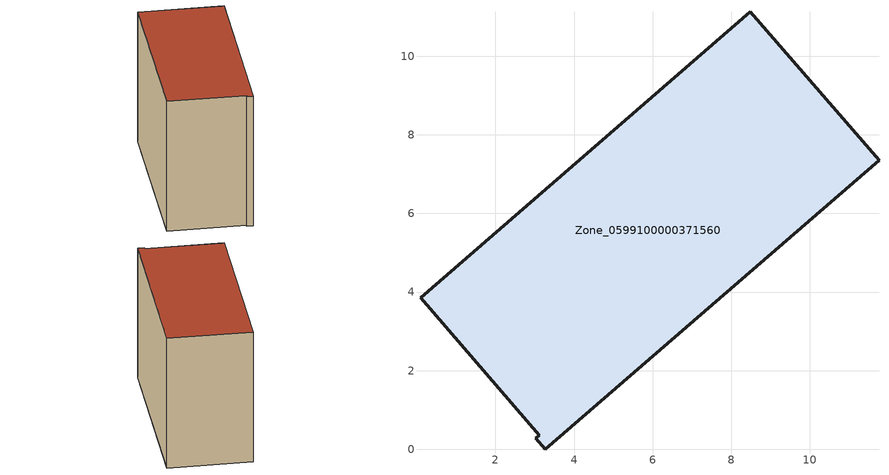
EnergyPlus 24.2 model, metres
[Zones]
Zone_0599100000371560
 floor ground (C_G): 3.27,0 3.02,0.29 3.12,0.36 0.1,3.86 8.48,11.13 11.76,7.35 z1.94
 wall outside (C_F): 11.76,7.35 8.48,11.13 0.1,3.86 3.12,0.36 3.02,0.29 3.27,0 11.76,7.35 z1.94:10.3
 roof outside (C_R): 3.02,0.29 3.27,0 11.76,7.35 8.48,11.13 0.1,3.86 3.12,0.36 z10.3
[BUILDING]
Pand.0599100000371560: North Axis=0; Terrain=City; Loads Convergence Tolerance Value=0.04; Temperature Convergence Tolerance Value=0.4; Solar Distribution=FullExterior; Maximum Number of Warmup Days=25; Minimum Number of Warmup Days=1
[Site:Location]
Rotterdam.The.Hague.AP_ZH_NLD Design_Conditions: Latitude=51.96; Longitude=4.45; Time Zone=1; Elevation=-4.5
[SITE:GROUNDTEMPERATURE:BUILDINGSURFACE]
18, 18, 18, 18, 18, 18, 18, 18, 18, 18, 18, 18
[MATERIAL] Thermal Absorptance=0.9; Solar Absorptance=0.7; Visible Absorptance=0.7
Name | Roughness | Thickness | Conductivity | Density | Specific Heat
G.TI.1992-2005 | MediumSmooth | 0.15 | 0.06 | 540 | 1210
F.TI.1992-2005 | Rough | 0.3 | 0.12 | 1920 | 840
R.TI.1992-2005 | MediumRough | 0.2 | 0.08 | 1500 | 1000
[CONSTRUCTION]
C_G: G.TI.1992-2005
C_F: F.TI.1992-2005
C_R: R.TI.1992-2005
[ZONE]
Zone_0599100000371560: Type=1; Multiplier=1; Ceiling Height=Autocalculate; Volume=Autocalculate; Floor Area=autocalculate; Part of Total Floor Area=Yes
[ZONEINFILTRATION:DESIGNFLOWRATE]
Infil_Zone_0599100000371560: Zone or ZoneList or Space or SpaceList=Zone_0599100000371560; Schedule=AlwaysOn; Design Flow Rate Calculation Method=Flow/Area; Flow Rate per Floor Area=0.0015; Constant Term Coefficient=1; Temperature Term Coefficient=0; Velocity Term Coefficient=0; Velocity Squared Term Coefficient=0
[HVACTEMPLATE:ZONE:IDEALLOADSAIRSYSTEM]
Zone_0599100000371560: Maximum Heating Supply Air Temperature=50; Minimum Cooling Supply Air Temperature=13; Maximum Heating Supply Air Humidity Ratio=0.0156; Minimum Cooling Supply Air Humidity Ratio=0.0077; Heating Limit=NoLimit; Cooling Limit=NoLimit; Dehumidification Control Type=ConstantSensibleHeatRatio; Cooling Sensible Heat Ratio=0.7; Dehumidification Setpoint=60; Humidification Control Type=None; Humidification Setpoint=30; Outdoor Air Method=None; Outdoor Air Flow Rate per Person=0.00944; Outdoor Air Flow Rate per Zone Floor Area=0; Outdoor Air Flow Rate per Zone=0; Demand Controlled Ventilation Type=None; Outdoor Air Economizer Type=NoEconomizer; Heat Recovery Type=None; Sensible Heat Recovery Effectiveness=0.7; Latent Heat Recovery Effectiveness=0.65
[ZONECONTROL:THERMOSTAT]
ThermostatControl_Zone_0599100000371560: Zone or ZoneList=Zone_0599100000371560; Control Type Schedule=DualSetpointControlType; Control 1=Thermostat_Zone_0599100000371560; Temperature Difference Between Cutout And Setpoint=0
[THERMOSTATSETPOINT:DUALSETPOINT]
Thermostat_Zone_0599100000371560: Heating Setpoint Temperature Schedule=HeatingSetpoint_Zone_0599100000371560; Cooling Setpoint Temperature Schedule=CoolingSetpoint_Zone_0599100000371560
[SCHEDULE:COMPACT]
HeatingSetpoint_Zone_0599100000371560: Through: 12/31, For: AllDays, Until: 24:00, 21
CoolingSetpoint_Zone_0599100000371560: Through: 12/31, For: AllDays, Until: 24:00, 24
DualSetpointControlType: Through: 12/31, For: AllDays, Until: 24:00, 4
AlwaysOn: Through: 12/31, For: AllDays, Until: 24:00, 1
